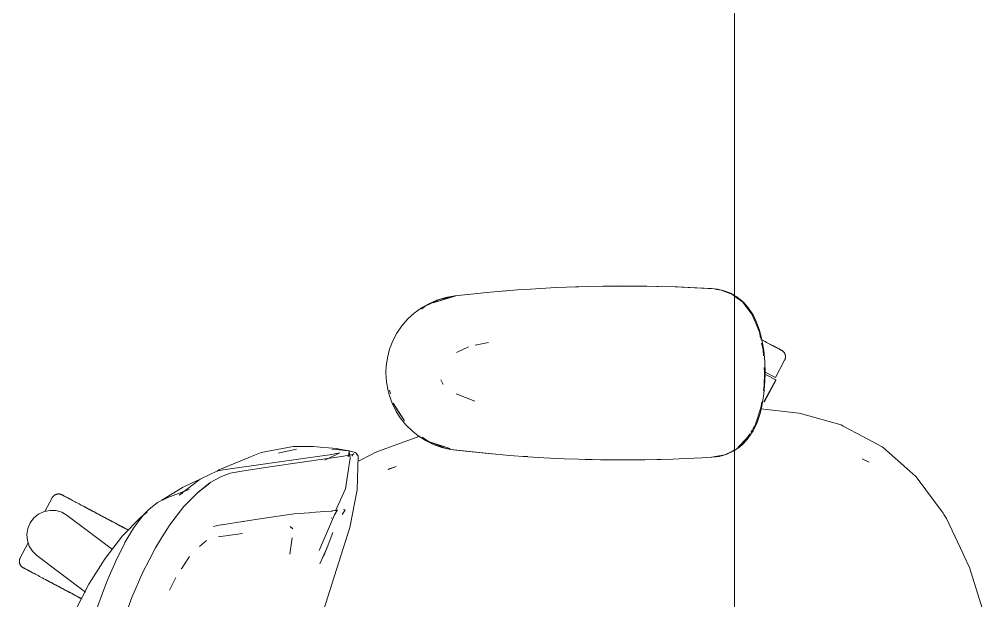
# Model space of a CAD drawing. Header units: millimetres. Extents: x 79795 to 317870, y -36033 to 97293.
# Drawn here: x 200277 to 200816, y 32284 to 32608 of the extents above; entities that cross this region are included whole.
import ezdxf

# ---------------------------------------------------------------- set-up
doc = ezdxf.new("R2010")
doc.units = ezdxf.units.MM
doc.header["$MEASUREMENT"] = 0
doc.layers.add('G-IMPT', color=8, linetype='CONTINUOUS', lineweight=9)
doc.layers.add('I-FURN', color=8, linetype='CONTINUOUS', lineweight=9)

msp = doc.modelspace()

# ---------------------------------------------------------------- linework, layer by layer
at = {"layer": 'G-IMPT'}
for p, q in [((200556.91, 32456.98), (200562, 32457.3)), ((200562, 32457.3), (200576.13, 32458.11)), ((200582.16, 32458.37), (200576.13, 32458.11)), ((200582.16, 32458.37), (200593.92, 32458.76)), ((200587.04, 32458.51), (200588.98, 32458.62)), ((200602.34, 32458.92), (200593.92, 32458.76)), ((200602.34, 32458.92), (200613.13, 32459.01)), ((200602.34, 32458.92), (200622.52, 32458.97)), ((200602.34, 32458.92), (200632.35, 32458.81)), ((200632.35, 32458.81), (200613.13, 32459.01)), ((200622.52, 32458.97), (200632.35, 32458.81)), ((200622.52, 32458.97), (200643.92, 32458.46)), ((200622.52, 32458.97), (200642.71, 32458.5)), ((200622.52, 32458.93), (200624.56, 32458.95)), ((200624.56, 32458.95), (200626.77, 32458.87)), ((200632.35, 32458.81), (200643.92, 32458.46)), ((200643.92, 32458.46), (200642.71, 32458.5)), ((200642.71, 32458.5), (200664.49, 32457.42)), ((200642.71, 32458.5), (200662.89, 32457.53)), ((200643.92, 32458.46), (200664.49, 32457.42)), ((200664.49, 32457.42), (200662.89, 32457.53)), ((200664.49, 32457.42), (200666.14, 32457.16)), ((200668.35, 32456.7), (200664.83, 32457.23)), ((200668.53, 32456.72), (200666.14, 32457.16)), ((200520.31, 32453.48), (200507.85, 32449.65)), ((200507.85, 32449.65), (200516.99, 32452.56)), ((200509.89, 32451.12), (200514.75, 32452.58)), ((200511.34, 32451.44), (200519.74, 32453.35)), ((200519.79, 32453.48), (200514.75, 32452.58)), ((200520.31, 32453.48), (200516.99, 32452.56)), ((200537.72, 32455.39), (200519.79, 32453.48)), ((200541.85, 32455.73), (200537.72, 32455.39)), ((200556.91, 32456.98), (200541.85, 32455.73)), ((200548.72, 32456.33), (200547.05, 32456.16)), ((200668.35, 32456.7), (200674.55, 32454.29)), ((200668.53, 32456.72), (200669.88, 32456.35)), ((200673.52, 32454.96), (200669.88, 32456.35)), ((200673.52, 32454.96), (200675.76, 32453.68)), ((200674.55, 32454.29), (200675.76, 32453.39)), ((200675.76, 32453.68), (200676.95, 32453)), ((200675.76, 32453.39), (200680.17, 32450.12)), ((200676.95, 32453), (200680.69, 32449.92)), ((200497.12, 32443.8), (200501.21, 32446.79)), ((200501.17, 32446.1), (200503.27, 32447.7)), ((200505.65, 32449.31), (200501.21, 32446.79)), ((200511.34, 32451.44), (200503.27, 32447.7)), ((200505.65, 32449.31), (200509.89, 32451.12)), ((200680.17, 32450.12), (200685.39, 32443.33)), ((200683.36, 32446.89), (200680.69, 32449.92)), ((200686.02, 32442.84), (200683.36, 32446.89)), ((200497.12, 32443.8), (200493.69, 32440.63)), ((200685.39, 32443.33), (200687.23, 32438.94)), ((200686.02, 32442.84), (200688, 32438.76)), ((200487.53, 32432.63), (200490.37, 32436.8)), ((200490.37, 32436.8), (200493.69, 32440.63)), ((200689.56, 32433.32), (200687.23, 32438.94)), ((200689.59, 32434.43), (200688, 32438.76)), ((200487.53, 32432.63), (200485.34, 32428.47)), ((200689.56, 32433.32), (200690.27, 32429.85)), ((200689.59, 32434.43), (200691.01, 32428.95)), ((200485.34, 32428.47), (200483.51, 32423.76)), ((200520.68, 32421.91), (200527.46, 32425.17)), ((200538.51, 32427.51), (200531.08, 32425.94)), ((200690.83, 32427.1), (200691.6, 32423.35)), ((200692.01, 32423.02), (200691.01, 32428.95)), ((200482.25, 32418.89), (200483.51, 32423.76)), ((200691.6, 32423.35), (200691.8, 32420.15)), ((200692.01, 32423.02), (200692.58, 32416.87)), ((200481.43, 32410.53), (200481.6, 32414.38)), ((200482.25, 32418.89), (200481.6, 32414.38)), ((200692.76, 32410.53), (200692.58, 32416.87)), ((200481.43, 32410.53), (200481.73, 32405.49)), ((200692.15, 32403.36), (200692.39, 32410.53)), ((200692.19, 32413.64), (200692.39, 32410.53)), ((200692.67, 32406.02), (200692.76, 32410.53)), ((200481.73, 32405.49), (200482.61, 32400.54)), ((200512.04, 32406.7), (200513.06, 32404.48)), ((200513.06, 32404.48), (200513.36, 32404.03)), ((200692.15, 32403.36), (200691.76, 32400.58)), ((200692.67, 32406.02), (200692.1, 32398.71)), ((200482.61, 32400.54), (200483.17, 32398.41)), ((200484.88, 32393.64), (200483.17, 32398.41)), ((200483.97, 32398.85), (200483.35, 32400.88)), ((200531.01, 32394.81), (200520.58, 32398.95)), ((200690.98, 32391.94), (200692.1, 32398.71)), ((200484.88, 32393.64), (200487.12, 32389.13)), ((200485.53, 32393.74), (200487.69, 32390.06)), ((200485.53, 32393.74), (200491.85, 32383.79)), ((200690.89, 32394.4), (200690.43, 32391.1)), ((200487.12, 32389.13), (200489.39, 32385.58)), ((200487.69, 32390.06), (200491.85, 32383.79)), ((200690.43, 32391.1), (200687.48, 32381.96)), ((200690, 32388.02), (200688.26, 32382.93)), ((200690, 32388.02), (200690.98, 32391.94)), ((200690.31, 32390.6), (200711.59, 32388.18)), ((200713.85, 32387.55), (200711.59, 32388.18)), ((200713.85, 32387.55), (200735.19, 32381.54)), ((200492.58, 32381.61), (200489.39, 32385.58)), ((200492.58, 32381.61), (200496.18, 32378.06)), ((200687.4, 32381.71), (200685.93, 32379.26)), ((200688.26, 32382.93), (200686.06, 32378.29)), ((200496.18, 32378.06), (200499.49, 32375.43)), ((200684.32, 32376.56), (200682.44, 32373.41)), ((200682.8, 32373.46), (200685.25, 32376.92)), ((200685.65, 32378.79), (200684.79, 32377.35)), ((200686.06, 32378.29), (200685.25, 32376.92)), ((200735.19, 32381.54), (200736.31, 32380.95)), ((200736.31, 32380.95), (200747.54, 32374.93)), ((200500.39, 32375.32), (200481.45, 32368.37)), ((200503.82, 32372.7), (200499.49, 32375.43)), ((200505.14, 32372.31), (200501.56, 32374.73)), ((200503.82, 32372.7), (200508.4, 32370.51)), ((200505.14, 32372.31), (200507.85, 32371.41)), ((200505.14, 32372.31), (200516.99, 32368.5)), ((200514.36, 32368.7), (200506.18, 32371.9)), ((200507.85, 32371.41), (200516.99, 32368.5)), ((200683.63, 32375.5), (200676.73, 32368.11)), ((200682.44, 32373.41), (200676.73, 32368.11)), ((200682.22, 32373.87), (200679.14, 32370.34)), ((200679.94, 32370.42), (200682.8, 32373.46)), ((200683.63, 32375.5), (200682.35, 32374.03)), ((200747.54, 32374.93), (200757.98, 32369.35)), ((200411.97, 32366.23), (200408.11, 32364.64)), ((200429.67, 32369.47), (200411.97, 32366.23)), ((200422.22, 32366.02), (200421.65, 32365.86)), ((200431.53, 32368.06), (200422.22, 32366.02)), ((200429.67, 32369.47), (200436.63, 32369.5)), ((200436.63, 32369.5), (200440.8, 32369.5)), ((200444.76, 32369.16), (200440.8, 32369.5)), ((200454.09, 32368.35), (200444.76, 32369.16)), ((200455.79, 32365.92), (200447.39, 32361.93)), ((200449.91, 32364.94), (200454.93, 32365.77)), ((200453.92, 32367.83), (200451.33, 32368.05)), ((200458.6, 32367.32), (200453.92, 32367.83)), ((200454.09, 32368.35), (200454.55, 32368.31)), ((200454.55, 32368.31), (200458.8, 32367.5)), ((200455.79, 32365.92), (200454.93, 32365.77)), ((200459.22, 32367.24), (200458.6, 32367.32)), ((200458.8, 32367.5), (200461.13, 32367.06)), ((200459.22, 32367.24), (200462.5, 32366.71)), ((200460.4, 32363.78), (200461.13, 32367.06)), ((200460.4, 32363.78), (200460.89, 32366.65)), ((200460.89, 32366.65), (200461.58, 32363.06)), ((200462.41, 32364.95), (200463.51, 32365.51)), ((200464.36, 32366.16), (200462.5, 32366.71)), ((200463.01, 32365.11), (200463.51, 32365.51)), ((200464.36, 32366.16), (200464.9, 32365.83)), ((200464.9, 32365.83), (200465.27, 32365.34)), ((200473.71, 32365.26), (200475.47, 32366.18)), ((200481.45, 32368.37), (200475.47, 32366.18)), ((200508.4, 32370.51), (200512.53, 32369.07)), ((200517.49, 32367.91), (200512.53, 32369.07)), ((200517.41, 32368.13), (200514.36, 32368.7)), ((200517.49, 32367.91), (200540.44, 32365.46)), ((200517.49, 32367.91), (200520.31, 32367.58)), ((200517.49, 32367.91), (200538.93, 32365.56)), ((200540.44, 32365.46), (200520.31, 32367.58)), ((200538.93, 32365.56), (200550.32, 32364.57)), ((200674.49, 32367), (200670.23, 32364.9)), ((200675.4, 32367.08), (200671.07, 32365.1)), ((200674.49, 32367), (200675.76, 32367.63)), ((200675.76, 32367.33), (200678.62, 32369.28)), ((200676.73, 32368.11), (200679.14, 32370.34)), ((200679.94, 32370.42), (200678.62, 32369.28)), ((200758.65, 32368.76), (200757.98, 32369.35)), ((200773.43, 32355.75), (200758.65, 32368.76)), ((200388.3, 32356.45), (200404.75, 32363.25)), ((200437.95, 32363.29), (200390.73, 32356.61)), ((200404.75, 32363.25), (200408.11, 32364.64)), ((200448.91, 32362.9), (200418.04, 32358.34)), ((200437.95, 32363.29), (200448.61, 32364.73)), ((200449.91, 32364.94), (200448.61, 32364.73)), ((200456.76, 32364.01), (200448.91, 32362.9)), ((200463.03, 32365.12), (200456.76, 32364.01)), ((200458.86, 32346.02), (200461.58, 32363.06)), ((200462.41, 32364.95), (200463.03, 32365.12)), ((200462.61, 32364.07), (200462.68, 32364.57)), ((200463.01, 32365.11), (200462.68, 32364.57)), ((200465.88, 32364.3), (200465.27, 32365.34)), ((200465.4, 32364.72), (200465.27, 32365.34)), ((200465.27, 32365.34), (200465.29, 32365.26)), ((200465.4, 32364.72), (200465.29, 32365.26)), ((200465.49, 32345.32), (200465.88, 32364.3)), ((200465.81, 32361.11), (200473.71, 32365.26)), ((200560.61, 32363.84), (200550.32, 32364.57)), ((200558.57, 32363.98), (200557.15, 32364.11)), ((200558.57, 32363.98), (200560.47, 32363.89)), ((200560.61, 32363.84), (200569.48, 32363.28)), ((200580.79, 32362.74), (200569.48, 32363.28)), ((200580.79, 32362.74), (200588.67, 32362.45)), ((200600.98, 32362.16), (200588.67, 32362.45)), ((200592.54, 32362.37), (200594.2, 32362.29)), ((200594.2, 32362.29), (200596.28, 32362.29)), ((200600.98, 32362.16), (200606.45, 32362.08)), ((200621.16, 32362.08), (200606.45, 32362.08)), ((200625.67, 32362.13), (200621.16, 32362.08)), ((200625.67, 32362.13), (200641.34, 32362.51)), ((200632.4, 32362.3), (200634.61, 32362.3)), ((200637.94, 32362.45), (200634.61, 32362.3)), ((200641.34, 32362.51), (200644.89, 32362.63)), ((200657.45, 32363.25), (200644.89, 32362.63)), ((200657.45, 32363.25), (200663.11, 32363.53)), ((200670.23, 32364.9), (200662.89, 32363.53)), ((200663.11, 32363.53), (200667.12, 32364.03)), ((200667.12, 32364.03), (200671.07, 32365.1)), ((200748.38, 32361.92), (200746.79, 32362.7)), ((200750.68, 32360.74), (200746.79, 32362.7)), ((200750.68, 32360.74), (200748.38, 32361.92)), ((200384.37, 32354.4), (200387.74, 32355.97)), ((200387.13, 32355.68), (200388.3, 32356.45)), ((200390.73, 32356.61), (200387.74, 32355.97)), ((200394.6, 32354.65), (200389.81, 32352.9)), ((200394.6, 32354.65), (200402.27, 32355.95)), ((200418.04, 32358.34), (200402.27, 32355.95)), ((200482.75, 32356.78), (200487.21, 32358.41)), ((200482.75, 32356.78), (200483.33, 32357.03)), ((200487.21, 32358.41), (200483.33, 32357.03)), ((200773.43, 32355.75), (200776.69, 32352.88)), ((200366.15, 32342.42), (200377.85, 32351.36)), ((200376.66, 32350.69), (200368.04, 32346.71)), ((200383.55, 32349.39), (200376.58, 32343.98)), ((200384.37, 32354.4), (200377.85, 32351.36)), ((200383.55, 32349.39), (200389.39, 32352.68)), ((200389.39, 32352.68), (200389.81, 32352.9)), ((200777.41, 32351.91), (200776.69, 32352.88)), ((200791.98, 32332.41), (200777.41, 32351.91)), ((200368.04, 32346.71), (200356.59, 32339.59)), ((200371.8, 32345.65), (200359.9, 32341.14)), ((200368.85, 32336.07), (200376.58, 32343.98)), ((200376.38, 32343.67), (200383.32, 32349.07)), ((200376.38, 32343.67), (200379.95, 32346.48)), ((200383.32, 32349.07), (200379.95, 32346.48)), ((200458.86, 32346.02), (200453.25, 32333.67)), ((200465.49, 32345.32), (200461.3, 32324.36)), ((200354.09, 32338.28), (200355.23, 32338.89)), ((200355.23, 32338.89), (200357.67, 32340.07)), ((200357.67, 32340.07), (200359.9, 32341.14)), ((200366.15, 32342.42), (200368.18, 32343.58)), ((200349.23, 32334.42), (200346.34, 32331.39)), ((200354.09, 32338.28), (200349.23, 32334.42)), ((200368.85, 32336.07), (200360.83, 32325.64)), ((200439.59, 32332.74), (200447.45, 32333.3)), ((200447.45, 32333.3), (200451.32, 32333.59)), ((200451.4, 32333.6), (200451.32, 32333.59)), ((200451.4, 32333.6), (200453.78, 32333.89)), ((200454.52, 32334.19), (200452.76, 32331.52)), ((200453.8, 32333.9), (200453.78, 32333.89)), ((200453.8, 32333.9), (200454.52, 32334.19)), ((200457.13, 32331.73), (200458.66, 32334.21)), ((200458.72, 32334.19), (200457.13, 32331.73)), ((200458.66, 32334.21), (200457.17, 32331.74)), ((200457.79, 32334.49), (200458.66, 32334.21)), ((200458.72, 32334.19), (200458.66, 32334.21)), ((200344.67, 32329.97), (200334.71, 32319.68)), ((200346.34, 32331.39), (200341.62, 32325.26)), ((200344.67, 32329.97), (200348.34, 32332.97)), ((200401.73, 32327.71), (200390.01, 32325.91)), ((200401.73, 32327.71), (200402.34, 32327.81)), ((200402.85, 32327.89), (200402.34, 32327.81)), ((200416.21, 32330), (200402.85, 32327.89)), ((200416.21, 32330), (200430.28, 32332.03)), ((200430.36, 32332.05), (200430.28, 32332.03)), ((200430.36, 32332.05), (200438.6, 32332.66)), ((200438.6, 32332.66), (200439.59, 32332.74)), ((200452.76, 32331.52), (200444.32, 32311.54)), ((200451.3, 32329.8), (200450.87, 32329.53)), ((200791.98, 32332.41), (200792.44, 32331.64)), ((200792.44, 32331.64), (200793.39, 32330.06)), ((200793.81, 32329.35), (200793.39, 32330.06)), ((200793.81, 32329.35), (200803.07, 32309.71)), ((200336.02, 32315.97), (200340.76, 32323.97)), ((200341.62, 32325.26), (200340.76, 32323.97)), ((200356.78, 32319.28), (200360.66, 32325.38)), ((200360.66, 32325.38), (200360.83, 32325.64)), ((200385.39, 32324.96), (200387.56, 32325.42)), ((200387.56, 32325.42), (200389.54, 32325.84)), ((200390.01, 32325.91), (200389.54, 32325.84)), ((200429.62, 32323.66), (200427.98, 32324.93)), ((200445.31, 32274.12), (200461.3, 32324.36)), ((200324.9, 32307.08), (200334.71, 32319.68)), ((200356.78, 32319.28), (200353.01, 32313.06)), ((200377.58, 32313.75), (200381.48, 32317.09)), ((200401.43, 32321.03), (200388.08, 32319.25)), ((200388.08, 32319.25), (200388.55, 32319.4)), ((200429.27, 32318.71), (200427.87, 32309.54)), ((200429.27, 32318.71), (200429.22, 32318.36)), ((200448.62, 32313.18), (200451.87, 32321.65)), ((200335.72, 32315.38), (200331.72, 32307.37)), ((200335.72, 32315.38), (200336.02, 32315.97)), ((200349.44, 32306.27), (200353.01, 32313.06)), ((200446.6, 32308.28), (200448.62, 32313.38)), ((200448.62, 32313.38), (200446.6, 32308.26)), ((200448.62, 32313.18), (200446.6, 32308.28)), ((200315.93, 32292.78), (200324.9, 32307.08)), ((200331.5, 32306.92), (200326.73, 32295.96)), ((200331.5, 32306.92), (200331.72, 32307.37)), ((200349.44, 32306.27), (200346.05, 32299.54)), ((200371.3, 32307.12), (200367.81, 32301.99)), ((200371.3, 32307.12), (200372.05, 32308.22)), ((200447.59, 32310.8), (200444.55, 32304.08)), ((200803.07, 32309.71), (200803.51, 32308.79)), ((200806.7, 32302.03), (200803.51, 32308.79)), ((200367.81, 32301.99), (200367.42, 32301.41)), ((200806.7, 32302.03), (200812.02, 32284.76)), ((200326.73, 32295.96), (200325.25, 32292.28)), ((200339.87, 32285.31), (200346.05, 32299.54)), ((200364.28, 32296.51), (200360.74, 32289.54)), ((200308.84, 32279.01), (200315.93, 32292.78)), ((200319.65, 32277.21), (200325.25, 32292.28)), ((200334.42, 32270.43), (200339.87, 32285.31)), ((200812.02, 32284.76), (200816.21, 32271.15))]:
    msp.add_line(p, q, dxfattribs=at)
at = {"layer": 'I-FURN'}
for p, q in [((200675.76, 32808.33), (200675.76, 31408.33)), ((200675.76, 31408.33), (200675.76, 32808.33)), ((200691.24, 32428.83), (200690.41, 32429.27)), ((200692.05, 32428.4), (200691.24, 32428.83)), ((200692.84, 32427.98), (200692.05, 32428.4)), ((200693.6, 32427.57), (200692.84, 32427.98)), ((200694.34, 32427.18), (200693.6, 32427.57)), ((200695.05, 32426.81), (200694.34, 32427.18)), ((200695.72, 32426.44), (200695.05, 32426.81)), ((200696.37, 32426.1), (200695.72, 32426.44)), ((200696.99, 32425.77), (200696.37, 32426.1)), ((200697.57, 32425.46), (200696.99, 32425.77)), ((200697.26, 32425.63), (200697.83, 32425.32)), ((200698.12, 32425.17), (200697.57, 32425.46)), ((200697.83, 32425.32), (200698.37, 32425.04)), ((200698.64, 32424.89), (200698.12, 32425.17)), ((200698.37, 32425.04), (200698.87, 32424.77)), ((200699.12, 32424.64), (200698.64, 32424.89)), ((200698.87, 32424.77), (200699.33, 32424.53)), ((200699.57, 32424.4), (200699.12, 32424.64)), ((200699.33, 32424.53), (200699.76, 32424.3)), ((200699.98, 32424.18), (200699.57, 32424.4)), ((200699.76, 32424.3), (200700.15, 32424.09)), ((200700.35, 32423.98), (200699.98, 32424.18)), ((200700.15, 32424.09), (200700.51, 32423.9)), ((200700.69, 32423.81), (200700.35, 32423.98)), ((200700.51, 32423.9), (200700.83, 32423.73)), ((200700.98, 32423.65), (200700.69, 32423.81)), ((200700.83, 32423.73), (200701.11, 32423.58)), ((200701.24, 32423.51), (200700.98, 32423.65)), ((200701.11, 32423.58), (200701.35, 32423.45)), ((200701.46, 32423.39), (200701.24, 32423.51)), ((200701.35, 32423.45), (200701.55, 32423.35)), ((200701.64, 32423.3), (200701.46, 32423.39)), ((200701.55, 32423.35), (200701.71, 32423.26)), ((200701.78, 32423.22), (200701.64, 32423.3)), ((200701.71, 32423.26), (200701.83, 32423.2)), ((200701.88, 32423.17), (200701.78, 32423.22)), ((200701.83, 32423.2), (200701.92, 32423.15)), ((200701.94, 32423.14), (200701.88, 32423.17)), ((200701.92, 32423.15), (200701.96, 32423.13)), ((200701.96, 32423.13), (200701.94, 32423.14)), ((200701.96, 32423.13), (200702.1, 32423.05)), ((200701.96, 32423.13), (200701.96, 32423.13)), ((200702.1, 32423.05), (200702.24, 32422.96)), ((200702.24, 32422.96), (200702.38, 32422.88)), ((200702.38, 32422.88), (200702.51, 32422.78)), ((200702.51, 32422.78), (200702.63, 32422.68)), ((200702.63, 32422.68), (200702.75, 32422.58)), ((200702.75, 32422.58), (200702.87, 32422.47)), ((200702.87, 32422.47), (200702.99, 32422.35)), ((200702.99, 32422.35), (200703.1, 32422.23)), ((200703.1, 32422.23), (200703.2, 32422.11)), ((200703.2, 32422.11), (200703.3, 32421.98)), ((200703.3, 32421.98), (200703.39, 32421.85)), ((200703.39, 32421.85), (200703.48, 32421.72)), ((200703.48, 32421.72), (200703.56, 32421.58)), ((200703.56, 32421.58), (200703.64, 32421.44)), ((200703.64, 32421.44), (200703.71, 32421.29)), ((200703.71, 32421.29), (200703.78, 32421.15)), ((200703.78, 32421.15), (200703.84, 32421)), ((200703.84, 32421), (200703.89, 32420.84)), ((200703.89, 32420.84), (200703.94, 32420.69)), ((200703.94, 32420.69), (200703.98, 32420.54)), ((200703.98, 32420.54), (200704.02, 32420.38)), ((200704.02, 32420.38), (200704.05, 32420.22)), ((200704.05, 32420.22), (200704.07, 32420.06)), ((200704.07, 32420.06), (200704.09, 32419.9)), ((200704.09, 32419.9), (200704.1, 32419.74)), ((200704.1, 32419.42), (200704.09, 32419.26)), ((200704.1, 32419.74), (200704.1, 32419.58)), ((200704.1, 32419.58), (200704.1, 32419.42)), ((200698.48, 32407.99), (200703.63, 32417.68)), ((200703.65, 32417.72), (200703.63, 32417.68)), ((200703.72, 32417.86), (200703.65, 32417.72)), ((200703.79, 32418.01), (200703.72, 32417.86)), ((200703.85, 32418.16), (200703.79, 32418.01)), ((200703.9, 32418.31), (200703.85, 32418.16)), ((200703.95, 32418.46), (200703.9, 32418.31)), ((200703.99, 32418.62), (200703.95, 32418.46)), ((200704.02, 32418.78), (200703.99, 32418.62)), ((200704.05, 32418.94), (200704.02, 32418.78)), ((200704.07, 32419.09), (200704.05, 32418.94)), ((200704.09, 32419.26), (200704.07, 32419.09)), ((200692.85, 32410.98), (200698.48, 32407.99)), ((200693.37, 32409.57), (200698.66, 32406.76)), ((200698.66, 32406.76), (200692.09, 32394.4)), ((200692.26, 32394.31), (200698.83, 32406.67)), ((200692.09, 32394.4), (200692, 32394.45)), ((200295.43, 32340.94), (200291.4, 32333.36)), ((200295.43, 32340.94), (200295.51, 32341.08)), ((200295.51, 32341.08), (200295.59, 32341.22)), ((200295.59, 32341.22), (200295.68, 32341.35)), ((200295.68, 32341.35), (200295.78, 32341.48)), ((200295.78, 32341.48), (200295.88, 32341.61)), ((200295.88, 32341.61), (200295.98, 32341.73)), ((200295.98, 32341.73), (200296.09, 32341.85)), ((200296.09, 32341.85), (200296.21, 32341.96)), ((200296.21, 32341.96), (200296.33, 32342.07)), ((200296.33, 32342.07), (200296.45, 32342.18)), ((200296.45, 32342.18), (200296.58, 32342.28)), ((200296.58, 32342.28), (200296.71, 32342.37)), ((200296.71, 32342.37), (200296.84, 32342.46)), ((200296.84, 32342.46), (200296.98, 32342.54)), ((200296.98, 32342.54), (200297.12, 32342.62)), ((200297.12, 32342.62), (200297.27, 32342.69)), ((200297.27, 32342.69), (200297.41, 32342.76)), ((200297.41, 32342.76), (200297.56, 32342.82)), ((200297.56, 32342.82), (200297.71, 32342.87)), ((200297.71, 32342.87), (200297.87, 32342.92)), ((200297.87, 32342.92), (200298.02, 32342.96)), ((200298.02, 32342.96), (200298.18, 32343)), ((200298.18, 32343), (200298.34, 32343.03)), ((200298.34, 32343.03), (200298.5, 32343.05)), ((200298.5, 32343.05), (200298.66, 32343.06)), ((200298.66, 32343.06), (200298.82, 32343.07)), ((200298.82, 32343.07), (200298.98, 32343.08)), ((200298.98, 32343.08), (200299.14, 32343.08)), ((200299.14, 32343.08), (200299.3, 32343.07)), ((200299.3, 32343.07), (200299.46, 32343.05)), ((200299.46, 32343.05), (200299.62, 32343.03)), ((200299.62, 32343.03), (200299.78, 32343)), ((200299.78, 32343), (200299.94, 32342.96)), ((200299.94, 32342.96), (200300.1, 32342.92)), ((200300.1, 32342.92), (200300.25, 32342.88)), ((200300.25, 32342.88), (200300.4, 32342.82)), ((200300.4, 32342.82), (200300.55, 32342.76)), ((200300.55, 32342.76), (200300.7, 32342.7)), ((200300.7, 32342.7), (200300.84, 32342.63)), ((200300.84, 32342.63), (200300.88, 32342.61)), ((200300.88, 32342.61), (200300.9, 32342.6)), ((200300.89, 32342.6), (200300.88, 32342.61)), ((200300.93, 32342.58), (200300.89, 32342.6)), ((200300.9, 32342.6), (200300.96, 32342.56)), ((200301.01, 32342.54), (200300.93, 32342.58)), ((200300.96, 32342.56), (200301.06, 32342.51)), ((200301.13, 32342.47), (200301.01, 32342.54)), ((200301.06, 32342.51), (200301.2, 32342.44)), ((200301.3, 32342.39), (200301.13, 32342.47)), ((200301.2, 32342.44), (200301.38, 32342.34)), ((200301.5, 32342.28), (200301.3, 32342.39)), ((200301.38, 32342.34), (200301.6, 32342.22)), ((200301.74, 32342.15), (200301.5, 32342.28)), ((200301.6, 32342.22), (200301.86, 32342.09)), ((200302.02, 32342), (200301.74, 32342.15)), ((200301.86, 32342.09), (200302.16, 32341.93)), ((200302.33, 32341.83), (200302.02, 32342)), ((200302.16, 32341.93), (200302.49, 32341.75)), ((200302.69, 32341.65), (200302.33, 32341.83)), ((200302.49, 32341.75), (200302.87, 32341.55)), ((200303.08, 32341.44), (200302.69, 32341.65)), ((200302.87, 32341.55), (200303.28, 32341.33)), ((200303.51, 32341.21), (200303.08, 32341.44)), ((200303.28, 32341.33), (200303.72, 32341.1)), ((200303.98, 32340.96), (200303.51, 32341.21)), ((200303.72, 32341.1), (200304.2, 32340.84)), ((200304.48, 32340.69), (200303.98, 32340.96)), ((200304.2, 32340.84), (200304.72, 32340.56)), ((200305.01, 32340.41), (200304.48, 32340.69)), ((200304.72, 32340.56), (200305.27, 32340.27)), ((200305.58, 32340.11), (200305.01, 32340.41)), ((200305.27, 32340.27), (200305.86, 32339.96)), ((200306.19, 32339.79), (200305.58, 32340.11)), ((200306.82, 32339.45), (200306.19, 32339.79)), ((200307.48, 32339.1), (200306.82, 32339.45)), ((200308.18, 32338.73), (200307.48, 32339.1)), ((200308.9, 32338.34), (200308.18, 32338.73)), ((200287.89, 32331.82), (200290.94, 32333.26)), ((200290.94, 32333.26), (200294.25, 32333.93)), ((200294.25, 32333.93), (200297.62, 32333.79)), ((200297.62, 32333.79), (200300.86, 32332.85)), ((200309.65, 32337.94), (200308.9, 32338.34)), ((200310.42, 32337.53), (200309.65, 32337.94)), ((200311.23, 32337.11), (200310.42, 32337.53)), ((200312.05, 32336.67), (200311.23, 32337.11)), ((200311.6, 32336.91), (200312.44, 32336.46)), ((200312.9, 32336.22), (200312.05, 32336.67)), ((200312.44, 32336.46), (200313.29, 32336.01)), ((200313.77, 32335.76), (200312.9, 32336.22)), ((200313.29, 32336.01), (200314.17, 32335.54)), ((200314.65, 32335.28), (200313.77, 32335.76)), ((200314.17, 32335.54), (200315.07, 32335.06)), ((200315.56, 32334.8), (200314.65, 32335.28)), ((200315.07, 32335.06), (200315.98, 32334.58)), ((200316.48, 32334.31), (200315.56, 32334.8)), ((200315.98, 32334.58), (200316.91, 32334.08)), ((200317.42, 32333.81), (200316.48, 32334.31)), ((200316.91, 32334.08), (200317.85, 32333.58)), ((200318.37, 32333.31), (200317.42, 32333.81)), ((200317.85, 32333.58), (200318.81, 32333.07)), ((200319.33, 32332.8), (200318.37, 32333.31)), ((200318.81, 32333.07), (200319.78, 32332.56)), ((200283.25, 32327), (200285.28, 32329.69)), ((200285.28, 32329.69), (200287.89, 32331.82)), ((200300.86, 32332.85), (200303.78, 32331.16)), ((200303.78, 32331.16), (200329.09, 32312.08)), ((200320.31, 32332.28), (200319.33, 32332.8)), ((200319.78, 32332.56), (200320.76, 32332.04)), ((200321.29, 32331.75), (200320.31, 32332.28)), ((200320.76, 32332.04), (200321.75, 32331.51)), ((200322.28, 32331.23), (200321.29, 32331.75)), ((200321.75, 32331.51), (200322.74, 32330.98)), ((200323.28, 32330.7), (200322.28, 32331.23)), ((200322.74, 32330.98), (200323.74, 32330.45)), ((200324.28, 32330.16), (200323.28, 32330.7)), ((200323.74, 32330.45), (200324.74, 32329.92)), ((200325.29, 32329.63), (200324.28, 32330.16)), ((200324.74, 32329.92), (200325.75, 32329.39)), ((200326.29, 32329.1), (200325.29, 32329.63)), ((200325.75, 32329.39), (200326.75, 32328.85)), ((200327.3, 32328.56), (200326.29, 32329.1)), ((200326.75, 32328.85), (200327.76, 32328.32)), ((200328.3, 32328.03), (200327.3, 32328.56)), ((200327.76, 32328.32), (200328.76, 32327.78)), ((200329.3, 32327.5), (200328.3, 32328.03)), ((200328.76, 32327.78), (200329.76, 32327.25)), ((200281.37, 32320.57), (200281.92, 32323.9)), ((200281.92, 32323.9), (200283.25, 32327)), ((200330.29, 32326.97), (200329.3, 32327.5)), ((200329.76, 32327.25), (200330.75, 32326.73)), ((200331.28, 32326.44), (200330.29, 32326.97)), ((200330.75, 32326.73), (200331.73, 32326.2)), ((200332.26, 32325.92), (200331.28, 32326.44)), ((200331.73, 32326.2), (200332.7, 32325.69)), ((200333.23, 32325.41), (200332.26, 32325.92)), ((200332.7, 32325.69), (200333.67, 32325.17)), ((200334.18, 32324.9), (200333.23, 32325.41)), ((200333.67, 32325.17), (200334.62, 32324.67)), ((200335.13, 32324.4), (200334.18, 32324.9)), ((200334.62, 32324.67), (200335.56, 32324.17)), ((200336.06, 32323.9), (200335.13, 32324.4)), ((200335.56, 32324.17), (200336.48, 32323.68)), ((200336.97, 32323.42), (200336.06, 32323.9)), ((200336.48, 32323.68), (200337.39, 32323.2)), ((200337.87, 32322.94), (200336.97, 32323.42)), ((200281.64, 32317.21), (200281.37, 32320.57)), ((200282.7, 32314), (200281.64, 32317.21)), ((200282.09, 32315.85), (200277.62, 32307.44)), ((200284.5, 32311.15), (200282.7, 32314)), ((200277.18, 32306.02), (200277.2, 32306.18)), ((200277.2, 32306.18), (200277.23, 32306.34)), ((200277.23, 32306.34), (200277.26, 32306.5)), ((200277.26, 32306.5), (200277.3, 32306.66)), ((200277.3, 32306.66), (200277.35, 32306.81)), ((200277.35, 32306.81), (200277.4, 32306.96)), ((200277.4, 32306.96), (200277.46, 32307.11)), ((200277.46, 32307.11), (200277.53, 32307.26)), ((200277.53, 32307.26), (200277.6, 32307.4)), ((200277.6, 32307.4), (200277.62, 32307.44)), ((200286.93, 32308.81), (200284.5, 32311.15)), ((200314, 32288.42), (200286.93, 32308.81)), ((200277.15, 32305.7), (200277.16, 32305.86)), ((200277.15, 32305.54), (200277.15, 32305.7)), ((200277.15, 32305.38), (200277.15, 32305.54)), ((200277.16, 32305.22), (200277.15, 32305.38)), ((200277.16, 32305.86), (200277.18, 32306.02)), ((200277.18, 32305.06), (200277.16, 32305.22)), ((200277.2, 32304.9), (200277.18, 32305.06)), ((200277.23, 32304.74), (200277.2, 32304.9)), ((200277.27, 32304.58), (200277.23, 32304.74)), ((200277.31, 32304.43), (200277.27, 32304.58)), ((200277.36, 32304.27), (200277.31, 32304.43)), ((200277.41, 32304.12), (200277.36, 32304.27)), ((200277.47, 32303.97), (200277.41, 32304.12)), ((200277.54, 32303.83), (200277.47, 32303.97)), ((200277.61, 32303.68), (200277.54, 32303.83)), ((200277.68, 32303.54), (200277.61, 32303.68)), ((200277.77, 32303.4), (200277.68, 32303.54)), ((200277.86, 32303.27), (200277.77, 32303.4)), ((200277.95, 32303.14), (200277.86, 32303.27)), ((200278.05, 32303.01), (200277.95, 32303.14)), ((200278.15, 32302.89), (200278.05, 32303.01)), ((200278.26, 32302.77), (200278.15, 32302.89)), ((200278.38, 32302.65), (200278.26, 32302.77)), ((200278.49, 32302.54), (200278.38, 32302.65)), ((200278.62, 32302.44), (200278.49, 32302.54)), ((200278.74, 32302.34), (200278.62, 32302.44)), ((200278.87, 32302.24), (200278.74, 32302.34)), ((200279.01, 32302.15), (200278.87, 32302.24)), ((200279.15, 32302.07), (200279.01, 32302.15)), ((200279.29, 32301.99), (200279.15, 32302.07)), ((200279.33, 32301.97), (200279.29, 32301.99)), ((200279.29, 32301.99), (200279.29, 32301.99)), ((200279.29, 32301.99), (200279.31, 32301.98)), ((200279.31, 32301.98), (200279.37, 32301.95)), ((200279.42, 32301.92), (200279.33, 32301.97)), ((200279.37, 32301.95), (200279.47, 32301.89)), ((200279.54, 32301.86), (200279.42, 32301.92)), ((200279.47, 32301.89), (200279.61, 32301.82)), ((200279.7, 32301.77), (200279.54, 32301.86)), ((200279.61, 32301.82), (200279.79, 32301.72)), ((200279.9, 32301.66), (200279.7, 32301.77)), ((200279.79, 32301.72), (200280.01, 32301.61)), ((200280.14, 32301.54), (200279.9, 32301.66)), ((200280.01, 32301.61), (200280.27, 32301.47)), ((200280.42, 32301.39), (200280.14, 32301.54)), ((200280.27, 32301.47), (200280.56, 32301.31)), ((200280.74, 32301.22), (200280.42, 32301.39)), ((200280.56, 32301.31), (200280.9, 32301.13)), ((200281.09, 32301.03), (200280.74, 32301.22)), ((200280.9, 32301.13), (200281.27, 32300.94)), ((200281.49, 32300.82), (200281.09, 32301.03)), ((200281.27, 32300.94), (200281.68, 32300.72)), ((200281.92, 32300.59), (200281.49, 32300.82)), ((200281.68, 32300.72), (200282.13, 32300.48)), ((200282.38, 32300.34), (200281.92, 32300.59)), ((200282.13, 32300.48), (200282.61, 32300.22)), ((200282.88, 32300.08), (200282.38, 32300.34)), ((200282.61, 32300.22), (200283.13, 32299.95)), ((200283.42, 32299.79), (200282.88, 32300.08)), ((200283.13, 32299.95), (200283.68, 32299.66)), ((200283.99, 32299.49), (200283.42, 32299.79)), ((200283.68, 32299.66), (200284.26, 32299.35)), ((200284.26, 32299.35), (200284.88, 32299.02)), ((200284.88, 32299.02), (200285.53, 32298.67)), ((200285.53, 32298.67), (200286.2, 32298.31)), ((200286.2, 32298.31), (200286.91, 32297.94)), ((200286.91, 32297.94), (200287.65, 32297.55)), ((200287.65, 32297.55), (200288.41, 32297.14)), ((200288.41, 32297.14), (200289.19, 32296.72)), ((200289.19, 32296.72), (200290.01, 32296.29)), ((200290.01, 32296.29), (200290.84, 32295.85)), ((200290.84, 32295.85), (200291.7, 32295.39)), ((200291.7, 32295.39), (200292.58, 32294.92)), ((200292.58, 32294.92), (200293.47, 32294.45)), ((200293.96, 32294.19), (200293.06, 32294.67)), ((200293.47, 32294.45), (200294.39, 32293.96)), ((200294.89, 32293.7), (200293.96, 32294.19)), ((200294.39, 32293.96), (200295.31, 32293.47)), ((200295.82, 32293.2), (200294.89, 32293.7)), ((200295.31, 32293.47), (200296.26, 32292.97)), ((200296.77, 32292.69), (200295.82, 32293.2)), ((200296.26, 32292.97), (200297.22, 32292.46)), ((200297.74, 32292.18), (200296.77, 32292.69)), ((200297.22, 32292.46), (200298.19, 32291.94)), ((200298.71, 32291.66), (200297.74, 32292.18)), ((200298.19, 32291.94), (200299.16, 32291.42)), ((200299.7, 32291.14), (200298.71, 32291.66)), ((200299.16, 32291.42), (200300.15, 32290.9)), ((200300.69, 32290.61), (200299.7, 32291.14)), ((200300.15, 32290.9), (200301.14, 32290.37)), ((200301.68, 32290.08), (200300.69, 32290.61)), ((200301.14, 32290.37), (200302.14, 32289.84)), ((200302.69, 32289.55), (200301.68, 32290.08)), ((200302.14, 32289.84), (200303.15, 32289.3)), ((200303.69, 32289.02), (200302.69, 32289.55)), ((200303.15, 32289.3), (200304.15, 32288.77)), ((200304.69, 32288.48), (200303.69, 32289.02)), ((200304.15, 32288.77), (200305.16, 32288.23)), ((200305.7, 32287.95), (200304.69, 32288.48)), ((200305.16, 32288.23), (200306.16, 32287.7)), ((200306.7, 32287.41), (200305.7, 32287.95)), ((200306.16, 32287.7), (200307.16, 32287.17)), ((200307.7, 32286.88), (200306.7, 32287.41)), ((200307.16, 32287.17), (200308.16, 32286.64)), ((200308.7, 32286.35), (200307.7, 32286.88)), ((200308.16, 32286.64), (200309.15, 32286.11)), ((200309.68, 32285.83), (200308.7, 32286.35)), ((200309.15, 32286.11), (200310.13, 32285.59)), ((200310.66, 32285.31), (200309.68, 32285.83)), ((200310.13, 32285.59), (200311.11, 32285.07)), ((200311.63, 32284.79), (200310.66, 32285.31)), ((200311.11, 32285.07), (200312.07, 32284.56))]:
    msp.add_line(p, q, dxfattribs=at)

doc.saveas('drawing.dxf')
